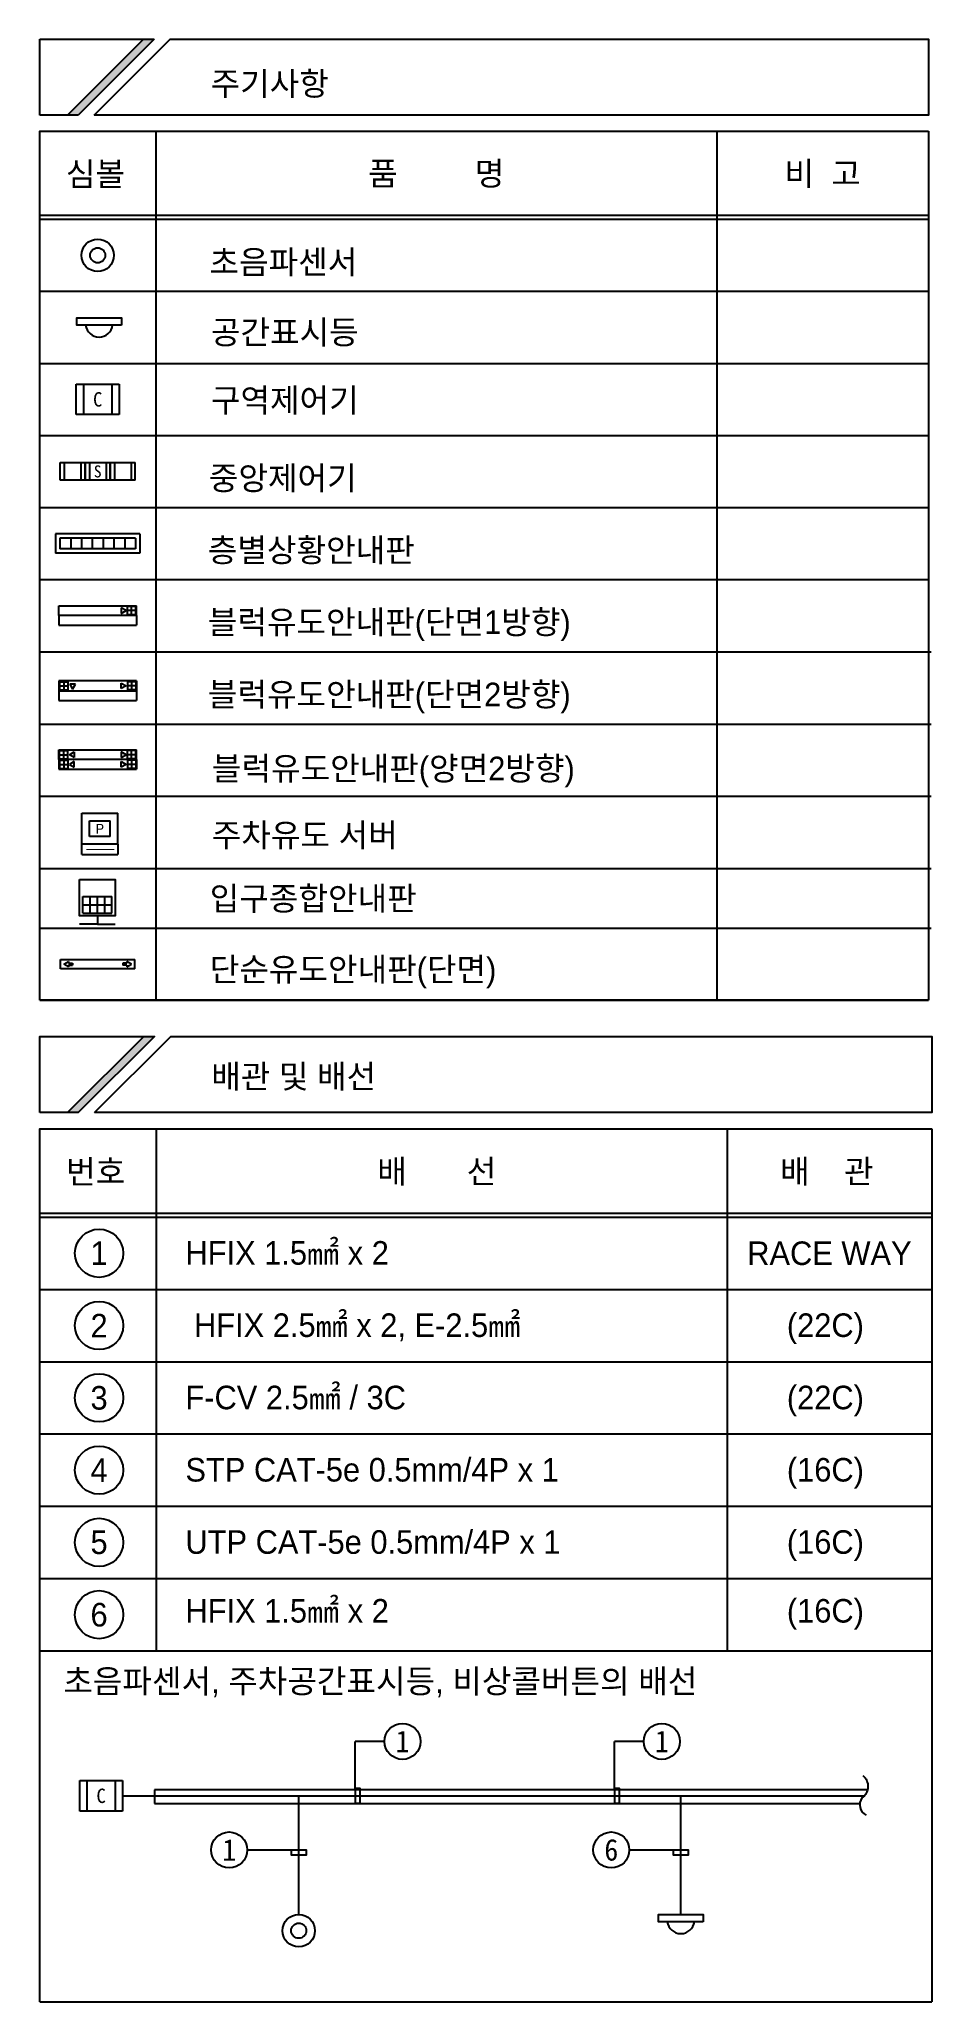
# Model space of a CAD drawing. Header units: millimetres. Extents: x 404870 to 540290, y 108127 to 266493.
# Drawn here: x 506194 to 540290, y 191515 to 266493 of the extents above.
import ezdxf
from ezdxf.enums import TextEntityAlignment as Align

# ---------------------------------------------------------------- set-up
doc = ezdxf.new("R2010")
doc.units = ezdxf.units.MM
doc.header["$LTSCALE"] = 150
for name, color, linetype in [('e-text', 6, 'Continuous'), ('e-text-box', 7, 'Continuous'), ('e-tray', 11, 'Continuous'), ('유도관제-TEXT', 7, 'Continuous'), ('유도관제-단순유도등(양면)', 2, 'Continuous'), ('유도관제-블럭유도등 단면(2방향)', 2, 'Continuous'), ('유도등', 40, 'Continuous')]:
    doc.layers.add(name, color=color, linetype=linetype)
doc.styles.add('GHS', font='DotumChe.ttf')
doc.styles.add('굴림', font='Gulim.ttf')
doc.styles.add('돋움', font='Dotum.ttf')

# ---------------------------------------------------------------- blocks, each defined once
blk = doc.blocks.new('블럭유도등 단면(2방향)')
at = {"layer": '유도관제-블럭유도등 단면(2방향)'}
for p, q in [((1076, 269), (-1076, 269)), ((-1076, 269), (-1076, 0)), ((-1076, 0), (1076, 0)), ((-1076, 0), (-1076, -269)), ((-1057, 249), (-1057, 20)), ((-1057, 249), (-827, 249)), ((-1057, 135), (-827, 135)), ((-1057, 20), (-827, 20)), ((-942, 249), (-942, 20)), ((-827, 249), (-827, 20)), ((-618, 180), (-775, 180)), ((-775, 180), (-697, 44)), ((-697, 44), (-618, 180)), ((651, 56), (651, 213)), ((651, 213), (787, 135)), ((787, 135), (651, 56)), ((1057, 249), (827, 249)), ((827, 249), (827, 20)), ((1057, 135), (827, 135)), ((1057, 20), (827, 20)), ((942, 249), (942, 20)), ((1057, 249), (1057, 20)), ((1076, 269), (1076, 0)), ((1076, 0), (1076, -269)), ((-1076, -269), (1076, -269))]:
    blk.add_line(p, q, dxfattribs=at)
blk = doc.blocks.new('A$C30E346DD')
at = {"layer": '유도등', "ltscale": 0.1}
for p, q in [((197, 701), (197, 1760)), ((197, 1760), (197, 1760)), ((197, 1760), (2042, 1760)), ((197, 1760), (1120, 1760)), ((658, 1760), (658, 701)), ((1120, 1760), (1120, 701)), ((1581, 1760), (1581, 701)), ((2042, 701), (2042, 1760)), ((1123, 0), (0, 0)), ((197, 1230), (2042, 1230)), ((197, 701), (2042, 701)), ((1123, 528), (1123, 0)), ((1123, 0), (2245, 0))]:
    blk.add_line(p, q, dxfattribs=at)
blk.add_lwpolyline([(0, 2839), (2245, 2839), (2245, 528), (0, 528)], close=True, dxfattribs=at)

msp = doc.modelspace()

# ---------------------------------------------------------------- linework, layer by layer
at = {"layer": 'e-text-box'}
for p, q in [((506210, 266493), (510584, 266493)), ((506210, 263589), (506210, 266493)), ((507270, 263589), (510174, 266493)), ((510584, 266493), (507681, 263589)), ((507681, 263589), (506210, 263589)), ((510644, 262978), (510644, 229781)), ((532081, 262978), (532081, 229781)), ((540164, 262978), (540164, 229781)), ((506210, 259767), (540164, 259767)), ((506210, 259614), (540164, 259614)), ((506210, 256862), (540164, 256862)), ((506210, 256862), (540164, 256862)), ((506210, 256862), (540164, 256862)), ((506210, 254111), (540164, 254111)), ((506210, 254111), (540164, 254111)), ((506210, 251359), (540164, 251359)), ((506210, 248607), (540164, 248607)), ((506210, 245855), (540164, 245855)), ((506194, 243093), (540273, 243093)), ((506194, 243093), (540273, 243093)), ((506194, 240331), (540273, 240331)), ((506194, 237569), (540273, 237569)), ((506194, 234807), (540273, 234807)), ((506194, 232533), (540273, 232533)), ((506210, 232533), (540164, 232533)), ((506210, 229781), (540164, 229781)), ((540164, 229781), (506210, 229781)), ((506210, 229781), (540164, 229781)), ((506210, 229781), (540164, 229781)), ((507274, 225483), (510188, 228398)), ((510660, 224869), (510660, 204921)), ((532473, 224869), (532473, 204921)), ((540290, 224869), (540290, 191515)), ((506210, 221647), (540290, 221647)), ((506210, 221493), (540290, 221493)), ((506210, 218731), (540290, 218731)), ((506210, 215969), (540290, 215969)), ((506210, 213207), (540290, 213207)), ((506210, 210445), (540290, 210445)), ((506210, 207683), (540290, 207683)), ((506210, 204921), (540290, 204921)), ((519383, 201462), (518257, 201462)), ((518257, 199663), (518257, 201462)), ((529290, 201462), (528164, 201462)), ((528164, 199663), (528164, 201462)), ((514139, 197313), (515826, 197313)), ((528736, 197313), (530423, 197313)), ((506210, 191515), (540290, 191515)), ((506210, 191515), (540290, 191515)), ((506210, 191515), (540290, 191515))]:
    msp.add_line(p, q, dxfattribs=at)
for points in [[(508297, 263589), (511200, 266493), (540164, 266493), (540164, 263589)], [(506210, 225483), (506210, 228398), (510600, 228398), (507686, 225483)], [(508304, 225483), (511219, 228398), (540290, 228398), (540290, 225483)]]:
    msp.add_lwpolyline(points, close=True, dxfattribs=at)
for points in [[(506210, 229781), (506210, 262978), (540164, 262978)], [(506210, 191515), (506210, 224869), (540290, 224869)]]:
    msp.add_lwpolyline(points, dxfattribs=at)
at = {"layer": 'e-text-box', "elevation": 0}
for points in [[(518257, 199663), (518257, 199103), (518454, 199103), (518454, 199663)], [(528164, 199663), (528164, 199103), (528361, 199103), (528361, 199663)], [(515826, 197313), (516387, 197313), (516387, 197116), (515826, 197116)], [(530423, 197313), (530984, 197313), (530984, 197116), (530423, 197116)]]:
    msp.add_lwpolyline(points, close=True, dxfattribs=at)
at = {"layer": 'e-text-box'}
for centre, radius in [((508479, 220112), 921), ((508479, 217350), 921), ((508479, 214588), 921), ((508479, 211826), 921), ((508479, 209064), 921), ((508479, 206302), 921), ((520071, 201462), 688), ((529978, 201462), 688), ((513451, 197313), 688), ((528048, 197313), 688)]:
    msp.add_circle(centre, radius, dxfattribs=at)
for points in [[(510174, 266493), (510584, 266493), (507270, 263589), (507681, 263589)], [(510188, 228398), (510600, 228398), (507274, 225483), (507686, 225483)]]:
    msp.add_solid(points, dxfattribs=at)
at = {"layer": 'e-tray'}
for p, q in [((537837, 199612), (510602, 199612)), ((510602, 199612), (510602, 199095)), ((510602, 199095), (537544, 199095))]:
    msp.add_line(p, q, dxfattribs=at)
at = {"layer": 'e-tray', "elevation": 0}
msp.add_lwpolyline([(537660, 200156, -0.493554), (537623, 199301, 0.454628), (537786, 198637, -0.737042)], format="xyb", dxfattribs=at)
at = {"layer": '유도관제-TEXT', "color": 2}
for p, q in [((507610, 253316), (509244, 253316)), ((507610, 252153), (507610, 253316)), ((507882, 253316), (507882, 252153)), ((508972, 253316), (508972, 252153)), ((509244, 253316), (509244, 252153)), ((509244, 252153), (507610, 252153)), ((506989, 250324), (507948, 250324)), ((506989, 249642), (506989, 250324)), ((507149, 250324), (507149, 249642)), ((507788, 250324), (507788, 249642)), ((507948, 250324), (507948, 249642)), ((507948, 250324), (508906, 250324)), ((507948, 249642), (507948, 250324)), ((508107, 250324), (508107, 249642)), ((508746, 250324), (508746, 249642)), ((508906, 250324), (508906, 249642)), ((508906, 250324), (509864, 250324)), ((508906, 249642), (508906, 250324)), ((509066, 250324), (509066, 249642)), ((509705, 250324), (509705, 249642)), ((509864, 249642), (509864, 250324)), ((507948, 249642), (506989, 249642)), ((508906, 249642), (507948, 249642)), ((509864, 249642), (508906, 249642)), ((510037, 247602), (506817, 247602)), ((506817, 247602), (506817, 246859)), ((509872, 247437), (506982, 247437)), ((506982, 247437), (506982, 247024)), ((507395, 247437), (507395, 247024)), ((507808, 247437), (507808, 247024)), ((508220, 247437), (508220, 247024)), ((508633, 247437), (508633, 247024)), ((509046, 247437), (509046, 247024)), ((509459, 247437), (509459, 247024)), ((509872, 247437), (509872, 247024)), ((510037, 247602), (510037, 246859)), ((510037, 246859), (506817, 246859)), ((509872, 247024), (506982, 247024)), ((506946, 244849), (509908, 244849)), ((506946, 244479), (506946, 244849)), ((509908, 244479), (506946, 244479)), ((506946, 244479), (506946, 244109)), ((509510, 244664), (509323, 244772)), ((509323, 244772), (509323, 244556)), ((509323, 244556), (509510, 244664)), ((509881, 244822), (509565, 244822)), ((509565, 244506), (509565, 244822)), ((509881, 244664), (509565, 244664)), ((509881, 244506), (509565, 244506)), ((509723, 244506), (509723, 244822)), ((509881, 244506), (509881, 244822)), ((509908, 244479), (509908, 244849)), ((509908, 244479), (509908, 244109)), ((506946, 244109), (509908, 244109)), ((506946, 239345), (509908, 239345)), ((506946, 238975), (506946, 239345)), ((506973, 239002), (506973, 239318)), ((506973, 239318), (507289, 239318)), ((507131, 239002), (507131, 239318)), ((507289, 239002), (507289, 239318)), ((507343, 239160), (507531, 239269)), ((507531, 239269), (507531, 239052)), ((509510, 239160), (509323, 239269)), ((509323, 239269), (509323, 239052)), ((509881, 239318), (509565, 239318)), ((509565, 239002), (509565, 239318)), ((509723, 239002), (509723, 239318)), ((509881, 239002), (509881, 239318)), ((509908, 238975), (509908, 239345)), ((509908, 238975), (506946, 238975)), ((506946, 238975), (506946, 238605)), ((506946, 238605), (509908, 238605)), ((506973, 239160), (507289, 239160)), ((506973, 239002), (507289, 239002)), ((506973, 238948), (506973, 238632)), ((506973, 238948), (507289, 238948)), ((506973, 238790), (507289, 238790)), ((506973, 238632), (507289, 238632)), ((507131, 238948), (507131, 238632)), ((507289, 238948), (507289, 238632)), ((507531, 239052), (507343, 239160)), ((507531, 238898), (507343, 238790)), ((507343, 238790), (507531, 238682)), ((507531, 238682), (507531, 238898)), ((509323, 239052), (509510, 239160)), ((509323, 238682), (509323, 238898)), ((509323, 238898), (509510, 238790)), ((509510, 238790), (509323, 238682)), ((509881, 239160), (509565, 239160)), ((509881, 239002), (509565, 239002)), ((509881, 238948), (509565, 238948)), ((509565, 238948), (509565, 238632)), ((509881, 238790), (509565, 238790)), ((509881, 238632), (509565, 238632)), ((509723, 238948), (509723, 238632)), ((509881, 238948), (509881, 238632)), ((509908, 238975), (509908, 238605)), ((507817, 235341), (507817, 236923)), ((508114, 236626), (508905, 236626)), ((508114, 236033), (508114, 236626)), ((508905, 236033), (508905, 236626)), ((509201, 235737), (509201, 236923)), ((508905, 236033), (508114, 236033)), ((509201, 235737), (509201, 235341)), ((507739, 199965), (509372, 199965)), ((507739, 198802), (507739, 199965)), ((508011, 199965), (508011, 198802)), ((509100, 199965), (509100, 198802)), ((509372, 199965), (509372, 198802)), ((509372, 198802), (507739, 198802))]:
    msp.add_line(p, q, dxfattribs=at)
at = {"layer": '유도관제-TEXT', "color": 4}
for p, q in [((509372, 199383), (537716, 199383)), ((516107, 194848), (516107, 199383)), ((530704, 194848), (530704, 199383))]:
    msp.add_line(p, q, dxfattribs=at)
at = {"layer": '유도관제-TEXT', "color": 2}
for points in [[(509331, 255572), (507629, 255572), (507629, 255847), (509331, 255847), (509331, 255572)], [(507817, 236923), (508114, 236923), (509201, 236923)], [(509201, 235737), (508114, 235737), (507817, 235737)], [(507817, 235341), (508114, 235341), (509201, 235341)]]:
    msp.add_lwpolyline(points, dxfattribs=at)
at = {"layer": '유도관제-TEXT', "color": 2, "const_width": 39.5}
msp.add_lwpolyline([(509067, 235539), (507996, 235539)], dxfattribs=at)
at = {"layer": '유도관제-TEXT', "color": 2, "elevation": 0}
msp.add_lwpolyline([(531555, 194573), (529853, 194573), (529853, 194848), (531555, 194848), (531555, 194573)], dxfattribs=at)
at = {"layer": '유도관제-TEXT', "color": 2}
for centre, radius in [((508427, 258238), 619), ((508427, 258238), 289), ((516107, 194229), 619), ((516107, 194229), 289)]:
    msp.add_circle(centre, radius, dxfattribs=at)
for centre in [(508480, 255638), (530704, 194639)]:
    msp.add_arc(centre, 522, 187.26043, 352.73957, dxfattribs=at)
at = {"layer": '유도관제-단순유도등(양면)'}
for p, q in [((507005, 231337), (509848, 231337)), ((507005, 230981), (507005, 231337)), ((509848, 230981), (507005, 230981)), ((507134, 231159), (507314, 231263)), ((507314, 231055), (507134, 231159)), ((507314, 231263), (507314, 231198)), ((507314, 231198), (507470, 231198)), ((507314, 231119), (507314, 231055)), ((507314, 231119), (507470, 231119)), ((507470, 231198), (507470, 231119)), ((509539, 231198), (509383, 231198)), ((509383, 231198), (509383, 231119)), ((509539, 231119), (509383, 231119)), ((509719, 231159), (509539, 231263)), ((509539, 231263), (509539, 231198)), ((509539, 231055), (509719, 231159)), ((509539, 231119), (509539, 231055)), ((509848, 230981), (509848, 231337))]:
    msp.add_line(p, q, dxfattribs=at)

# ---------------------------------------------------------------- block references
at = {"layer": '유도관제-TEXT', "color": 2, "xscale": 1.375951223366428, "yscale": 1.375951223424636, "zscale": 1.375951223389523}
msp.add_blockref('블럭유도등 단면(2방향)', (508427, 241605), dxfattribs=at)
at = {"layer": '유도관제-TEXT', "ltscale": 0.1, "xscale": 0.605418516905047, "yscale": 0.6054185391403735, "zscale": 0.6054185387941361}
msp.add_blockref('A$C30E346DD', (507734, 232678, 0), dxfattribs=at)

# ---------------------------------------------------------------- texts
at = {"layer": 'e-text', "lineweight": 0, "style": '돋움', "width": 1}
for s, p in [('주기사항', (512739, 264346)), ('초음파센서', (512695, 257532)), ('공간표시등', (512751, 254849)), ('구역제어기', (512751, 252251)), ('중앙제어기', (512673, 249277)), ('층별상황안내판', (512634, 246525)), ('블럭유도안내판(단면1방향)', (512634, 243773)), ('블럭유도안내판(단면2방향)', (512634, 241011)), ('블럭유도안내판(양면2방향)', (512789, 238183)), ('주차유도 서버', (512785, 235634)), ('입구종합안내판', (512707, 233214)), ('단순유도안내판(단면)', (512707, 230506)), ('배관 및 배선', (512763, 226417)), ('HFIX 1.5㎟ x 2', (511778, 219675)), (' HFIX 2.5㎟ x 2, E-2.5㎟', (511778, 216913)), ('(22C)', (534755, 216913)), ('F-CV 2.5㎟ / 3C', (511778, 214151)), ('(22C)', (534755, 214151)), ('STP CAT-5e 0.5mm/4P x 1', (511778, 211389)), ('(16C)', (534755, 211389)), ('UTP CAT-5e 0.5mm/4P x 1', (511778, 208628)), ('(16C)', (534755, 208628)), ('HFIX 1.5㎟ x 2', (511778, 206001)), ('(16C)', (534755, 206001)), ('초음파센서, 주차공간표시등, 비상콜버튼의 배선', (507112, 203311))]:
    msp.add_text(s, height=900, dxfattribs=at).set_placement(p)
for s, p in [('심볼', (508340, 261360)), ('품         명', (521362, 261372)), ('비  고', (536123, 261372)), ('번호', (508347, 223245)), ('배       선', (521380, 223245)), ('배    관', (536283, 223245)), ('1', (508479, 220112)), ('RACE WAY', (536381, 220112)), ('2', (508479, 217350)), ('3', (508479, 214588)), ('4', (508479, 211826)), ('5', (508479, 209064)), ('6', (508479, 206302))]:
    msp.add_text(s, height=900, dxfattribs=at).set_placement(p, align=Align.MIDDLE)
at = {"layer": 'e-text', "style": 'GHS'}
for s, p in [('1', (520071, 201462)), ('1', (529978, 201462)), ('1', (513451, 197313)), ('6', (528048, 197313))]:
    msp.add_text(s, height=826, dxfattribs=at).set_placement(p, align=Align.MIDDLE)
at = {"layer": '유도관제-TEXT', "color": 2, "style": 'GHS'}
for s, height, p in [('C', 550, (508427, 252735)), ('S', 459, (508427, 249983)), ('C', 550, (508556, 199383))]:
    msp.add_text(s, height=height, dxfattribs=at).set_placement(p, align=Align.MIDDLE_CENTER)
at = {"layer": '유도관제-TEXT', "color": 2, "style": '굴림'}
msp.add_text('P', height=367, rotation=0, dxfattribs=at).set_placement((508509, 236330), align=Align.MIDDLE_CENTER)

doc.saveas('drawing.dxf')
